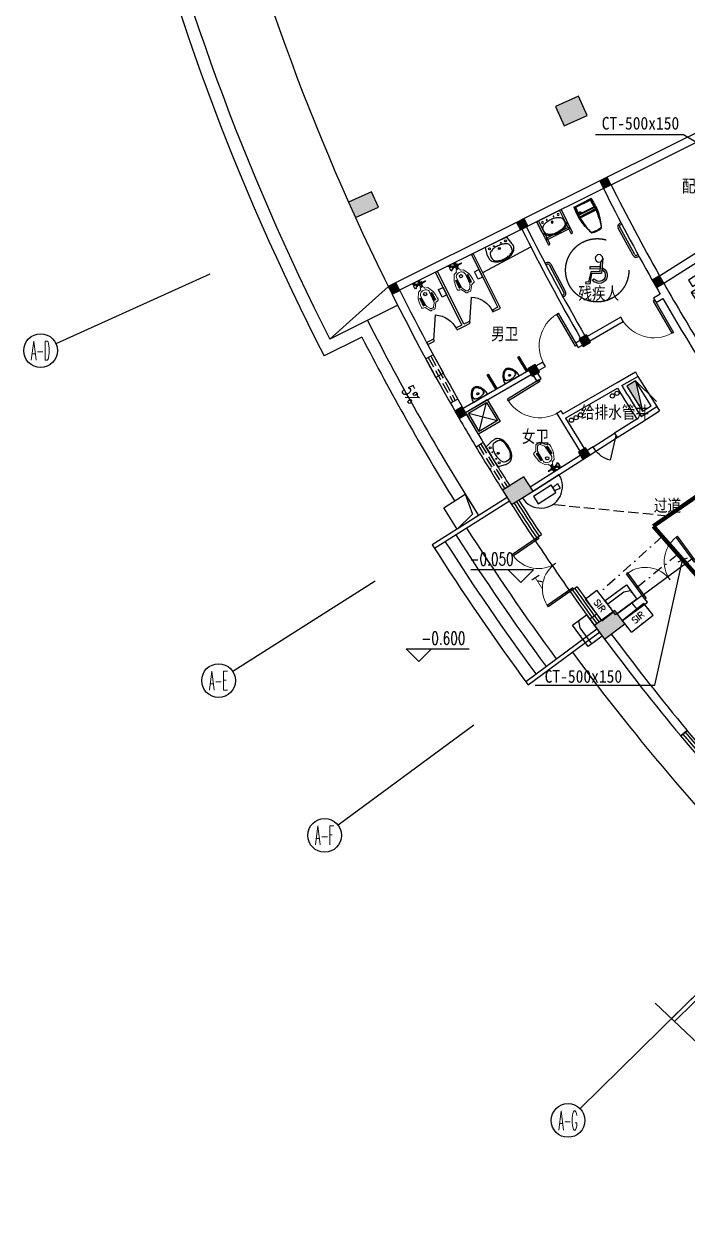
# Model space of a CAD drawing. Extents: x 13680 to 1640314, y -473492 to 65390.
# Drawn here: x 1198538 to 1214266, y -433714 to -405620 of the extents above; entities that cross this region are included whole.
import ezdxf
from ezdxf.enums import TextEntityAlignment as Align

# ---------------------------------------------------------------- set-up
doc = ezdxf.new("R2010")
doc.units = 0
doc.header["$LTSCALE"] = 1000
doc.header["$MEASUREMENT"] = 0
doc.linetypes.add('DASH', pattern=[0.35, 0.25, -0.1])
doc.linetypes.add('DASHDOT', pattern=[1, 0.5, -0.25, 0, -0.25])
for name, color, linetype in [('0-桥架', 120, 'Continuous'), ('0-电气文字', 6, 'Continuous'), ('AXIS', 1, 'Continuous'), ('AXIS_TEXT', 7, 'Continuous'), ('COLUMN', 255, 'Continuous'), ('DIM_ELEV', 3, 'Continuous'), ('EQUIP-通讯', 6, 'Continuous'), ('LVRTY', 153, 'Continuous'), ('PUB_HATCH', 8, 'Continuous'), ('PUB_TEXT', 7, 'Continuous'), ('S-提资20140812', 6, 'Continuous'), ('S-消防器材提资', 2, 'Continuous'), ('STAIR', 2, 'Continuous'), ('TEL_TEXT', 7, 'Continuous'), ('VPIPE-废水', 31, 'DASH'), ('VPIPE-污水', 2, 'DASH'), ('VPIPE-通气', 3, 'Continuous'), ('WALL', 255, 'Continuous'), ('WINDOW', 2, 'Continuous'), ('WIRE-照明', 120, 'Continuous'), ('卫生间洁具', 8, 'Continuous'), ('安保设备SA', 241, 'Continuous'), ('室外建筑', 8, 'Continuous')]:
    doc.layers.add(name, color=color, linetype=linetype)
doc.layers.add('74071 FF-SAN', color=4, linetype='Continuous', lineweight=20)
doc.styles.add('-宋体', font='', dxfattribs={"width": 1.3})
doc.styles.add('_HZTXT', font='txt.shx', dxfattribs={"width": 0.8, "bigfont": 'HZTXT.shx'})
doc.styles.add('_TCH_AXIS', font='COMPLEX', dxfattribs={"bigfont": 'GBCBIG'})
doc.styles.add('_TCH_DIM', font='SIMPLEX', dxfattribs={"bigfont": 'GBCBIG'})
doc.styles.add('_TEL_DIM', font='SIMPLEX', dxfattribs={"width": 0.8, "height": 3.5, "bigfont": 'HZTXT'})
doc.styles.add('宋体', font='', dxfattribs={"width": 0.8})
doc.styles.get('-宋体').set_extended_font_data('NSimSun')
doc.styles.get('宋体').set_extended_font_data('SimSun')
pattern_1 = [(45, (1243412.11, -628079.96), (-88.38838, 88.38838), [])]

# ---------------------------------------------------------------- blocks, each defined once
blk = doc.blocks.new('dgfsadf')
at = {"layer": 'STAIR'}
for p, q in [((792700, -191091), (795200, -193291)), ((792700, -193291), (795200, -191091))]:
    blk.add_line(p, q, dxfattribs=at)
for points in [[(792700, -191091), (795200, -191091), (795200, -193291), (792700, -193291)], [(792863, -193444), (794950, -193444), (794950, -193732), (792863, -193732)]]:
    blk.add_lwpolyline(points, close=True, dxfattribs=at)
blk = doc.blocks.new('grgrewg')
at = {"layer": 'LVRTY', "color": 4}
blk.add_lwpolyline([(129402, -1172047), (130002, -1172047), (130002, -1172647), (129402, -1172647)], close=True, dxfattribs=at)
at = {"layer": 'LVRTY', "color": 8}
blk.add_lwpolyline([(129452, -1172097), (129952, -1172097), (129952, -1172597), (129452, -1172597)], close=True, dxfattribs=at)
for points in [[(129452, -1172097), (129952, -1172597)], [(129452, -1172597), (129952, -1172097)]]:
    blk.add_lwpolyline(points, dxfattribs=at)
blk = doc.blocks.new('xfx-gz')
at = {"layer": 'S-消防器材提资'}
blk.add_hatch(color=8, dxfattribs=at).paths.add_polyline_path([(0, 240), (0, 0), (700, 0)])
at = {"layer": 'S-消防器材提资', "color": 8}
for p, q in [((678, 408), (0, 240)), ((0, 240), (700, 0))]:
    blk.add_line(p, q, dxfattribs=at)
blk.add_lwpolyline([(700, 0), (700, 240), (0, 240), (0, 0)], close=True, dxfattribs=at)
blk = doc.blocks.new('$DorLib2D$00000002')
for p, q in [((-0.5, 0), (-0.5, 0.4875)), ((-0.475, 0.4875), (-0.5, 0.4875)), ((-0.475, 0), (-0.475, 0.4875)), ((0.475, 0), (0.475, 0.4875)), ((0.475, 0.4875), (0.5, 0.4875)), ((0.5, 0), (0.5, 0.4875)), ((-0.5, 0), (-0.475, 0)), ((0.5, 0), (0.475, 0))]:
    blk.add_line(p, q)
at = {"lineweight": 13}
for centre, start, end in [((-0.4875, 0), 0, 88.53072), ((0.4875, 0), 91.46928, 180)]:
    blk.add_arc(centre, 0.4875, start, end, dxfattribs=at)
blk = doc.blocks.new('$TCHSYS$WIN2D')
for p, q in [((-0.5, 0.5), (0.5, 0.5)), ((-0.5, 0.5), (-0.5, -0.5)), ((0.5, 0.5), (0.5, -0.5)), ((0.5, 0.167), (-0.5, 0.167)), ((0.5, -0.167), (-0.5, -0.167)), ((-0.5, -0.5), (0.5, -0.5))]:
    blk.add_line(p, q)
blk = doc.blocks.new('$DorLib2D$00000228')
at = {"color": 0}
blk.add_line((0.5, 0), (0, 0.866), dxfattribs=at)
blk.add_arc((0.5, 0), 1, 120, 180, dxfattribs=at)
blk = doc.blocks.new('$plan$00000387')
at = {"color": 4}
for points in [[(-195, 0), (195, 0, -0.056281), (192, -62, -0.051243), (175, -126, -0.047086), (144, -190, -0.038643), (109, -237, -0.050944), (77, -268, -0.073316), (37, -291, -0.092337), (0, -298, -0.092337), (-37, -291, -0.073316), (-77, -268, -0.050944), (-109, -237, -0.038643), (-144, -190, -0.047086), (-175, -126, -0.051243), (-192, -62, -0.056281)], [(0, -146, 0.999985), (0, -98, 0.999985)]]:
    blk.add_lwpolyline(points, format="xyb", close=True, dxfattribs=at)
at = {"color": 8}
for points in [[(-169, -140, -0.078162), (-171, -115, -0.158684), (-159, -87, -0.087457), (-117, -54, -0.073385), (-70, -37, -0.051629), (0, -29), (0, -29, -0.051629), (70, -37, -0.073385), (117, -54, -0.087457), (159, -87, -0.158684), (171, -115, -0.078162), (169, -140)], [(117, -54, -0.099174), (139, -85, -0.110283), (145, -118, -0.092873), (136, -158, -0.05733), (119, -188, -0.037877), (85, -227, -0.072182), (35, -264, -0.124936), (0, -273), (0, -273, -0.124936), (-35, -264, -0.072182), (-85, -227, -0.037877), (-119, -188, -0.05733), (-136, -158, -0.092873), (-145, -118, -0.110283), (-139, -85, -0.099174), (-117, -54)]]:
    blk.add_lwpolyline(points, format="xyb", dxfattribs=at)
blk = doc.blocks.new('$DorLib2D$00000001')
for p, q in [((0.45, 0.975), (0.5, 0.975)), ((0.45, 0), (0.45, 0.975)), ((0.5, 0), (0.5, 0.975)), ((0.5, 0), (0.45, 0))]:
    blk.add_line(p, q)
at = {"lineweight": 13}
blk.add_arc((0.475, 0), 0.975, 91.4693, 180, dxfattribs=at)
blk = doc.blocks.new('$DorLib2D$00000114')
at = {"color": 0}
blk.add_line((0.5, 0), (-0.207, 0.707), dxfattribs=at)
blk.add_arc((0.5, 0), 1, 135, 180, dxfattribs=at)
blk = doc.blocks.new('$plan$00000344')
at = {"color": 4}
for p, q in [((-280, -5), (-280, 0)), ((280, 0), (280, -5))]:
    blk.add_line(p, q, dxfattribs=at)
for points in [[(-280, 0), (280, 0)], [(-326, -200), (-280, -5)], [(326, -204), (280, -5)]]:
    blk.add_lwpolyline(points, dxfattribs=at)
for points in [[(-326, -200, 0.008223), (-326, -204, 0.149285)], [(-326, -266, 0.149285), (-304, -337, 0.107079), (-231, -408, 0.075625), (-131, -450, 0.062436), (-1, -467, 0.062436), (130, -452, 0.075625), (230, -410, 0.107079), (304, -339, 0.149285), (326, -268, 0.005205), (326, -266, 0.086596)]]:
    blk.add_lwpolyline(points, format="xyb", dxfattribs=at)
at = {"color": 4, "flags": 128}
for points in [[(-326, -204), (-326, -268)], [(326, -204), (326, -268)]]:
    blk.add_lwpolyline(points, dxfattribs=at)
at = {"color": 8}
for points in [[(-251, -186, 0.182992), (-250, -358, 0.726395)], [(253, -188, 0.098208), (193, -141, 0.066287), (110, -111, 0.052428), (0, -100, 0.052428), (-110, -111, 0.066287), (-193, -141, 0.093876), (-251, -186, 0.171377)], [(-250, -358, 0.091341), (-193, -401, 0.066287), (-110, -431, 0.052428), (0, -442, 0.052428), (110, -431, 0.066287), (193, -401, 0.091756), (250, -358, 0.171377)]]:
    blk.add_lwpolyline(points, format="xyb", dxfattribs=at)
at = {"color": 8, "flags": 128}
blk.add_lwpolyline([(253, -188, -0.172546), (250, -358, -0.726395)], format="xyb", dxfattribs=at)
at = {"color": 4}
for centre, radius in [((-210, -75), 24), ((-210, -75), 24), ((-210, -75), 24), ((-90, -65), 10), ((0, -170), 25), ((90, -65), 10), ((210, -75), 24)]:
    blk.add_circle(centre, radius, dxfattribs=at)
at = {"color": 8}
blk.add_circle((0, -170), 15, dxfattribs=at)
blk = doc.blocks.new('t436543545')
at = {"layer": '卫生间洁具', "color": 8}
for p, q in [((-164, 223), (-166, 229)), ((-166, 229), (166, 229)), ((-164, 223), (-164, 173)), ((-164, 223), (164, 223)), ((164, 223), (166, 229)), ((164, 223), (164, 173)), ((-174, 211), (174, 211)), ((-174, 207), (174, 207)), ((-173, 0), (173, 0)), ((-158, 159), (-164, 173)), ((-164, 173), (164, 173)), ((-161, 6), (161, 6)), ((-154, 26), (-160, 153)), ((-153, 161), (153, 161)), ((-146, 19), (146, 19)), ((-136, 144), (-136, 127)), ((-132, 140), (-136, 144)), ((-107, 144), (-136, 144)), ((-136, 127), (-132, 131)), ((-136, 127), (-107, 127)), ((-132, 140), (-132, 131)), ((-111, 140), (-132, 140)), ((-132, 131), (-111, 131)), ((-111, 140), (-107, 144)), ((-111, 131), (-111, 140)), ((-107, 127), (-111, 131)), ((-107, 127), (-107, 144)), ((154, 26), (160, 153)), ((158, 159), (164, 173))]:
    blk.add_line(p, q, dxfattribs=at)
at = {"layer": '卫生间洁具', "color": 8, "extrusion": (0, 0, -1)}
for centre, major_axis, start_param, end_param in [((3, 160), (-289, 289), 0.530194, 1.041746), ((3, 162), (10, 422), -0.257144, 0.211424), ((-173, 8), (5.43, 5.43), 2.356194, 3.926991), ((-161, 14), (5.43, 5.43), 2.356194, 3.926991), ((-153, 154), (5.43, 5.43), 3.875681, 5.497787), ((-146, 27), (5.43, 5.43), 2.356194, 3.865351), ((146, 27), (-5.43, 5.43), 2.407504, 3.926991), ((153, 154), (-5.43, 5.43), 0.785398, 2.407504), ((161, 14), (-5.43, 5.43), 2.356194, 3.926991), ((173, 8), (-5.43, 5.43), 2.356194, 3.926991)]:
    blk.add_ellipse(centre, major_axis=major_axis, ratio=1, start_param=start_param, end_param=end_param, dxfattribs=at)
at = {"layer": '卫生间洁具', "color": 8}
for points, knots in [([(-180, 15), (-186, 103), (-198, 294), (-132, 474), (-95, 572)], [0, 0, 0, 0, 338.804999, 740.75677, 740.75677, 740.75677, 740.75677]), ([(-166, 229), (-159, 291), (-150, 371), (-124, 485), (-106, 537), (-95, 572)], [0, 0, 0, 0, 243.986476, 311.812746, 457.847378, 457.847378, 457.847378, 457.847378]), ([(-165, 300), (-158, 345), (-149, 410), (-122, 490), (-109, 537), (-99, 563), (-95, 572)], [0, 0, 0, 0, 177.63578, 256.874701, 329.28458, 366.908342, 366.908342, 366.908342, 366.908342]), ([(180, 15), (186, 103), (198, 294), (138, 474), (101, 572)], [0, 0, 0, 0, 338.804999, 740.75677, 740.75677, 740.75677, 740.75677]), ([(165, 300), (158, 345), (147, 410), (128, 490), (115, 537), (105, 563), (101, 572)], [0, 0, 0, 0, 177.63578, 256.874701, 329.28458, 366.908342, 366.908342, 366.908342, 366.908342]), ([(166, 229), (159, 291), (149, 371), (129, 485), (112, 537), (101, 572)], [0, 0, 0, 0, 243.986476, 311.812746, 457.701069, 457.701069, 457.701069, 457.701069]), ([(-169, 22), (-170, 35), (-171, 49), (-173, 93), (-175, 123), (-175, 184), (-175, 214), (-171, 253), (-170, 263), (-168, 282), (-167, 291), (-165, 300)], [7.770106, 7.770106, 7.770106, 7.770106, 59.582039, 59.582039, 178.746117, 178.746117, 297.910195, 297.910195, 337.263709, 337.263709, 373.444525, 373.444525, 373.444525, 373.444525]), ([(169, 22), (170, 35), (171, 49), (173, 93), (175, 123), (175, 184), (175, 214), (171, 253), (170, 263), (168, 279), (167, 286), (166, 292)], [7.770106, 7.770106, 7.770106, 7.770106, 59.582039, 59.582039, 178.746117, 178.746117, 297.910195, 297.910195, 337.263709, 337.263709, 362.752763, 362.752763, 362.752763, 362.752763])]:
    blk.add_open_spline(points, degree=3, knots=knots, dxfattribs=at)
for points in [[(166, 292), (166, 294), (166, 297), (165, 300)], [(-180, 8), (-180, 10), (-180, 13), (-180, 15)], [(-169, 14), (-169, 17), (-169, 19), (-169, 22)], [(169, 14), (169, 17), (169, 19), (169, 22)], [(180, 8), (180, 10), (180, 13), (180, 15)]]:
    blk.add_open_spline(points, degree=3, dxfattribs=at)
blk = doc.blocks.new('无障碍卫生间栏杆')
at = {"layer": '卫生间洁具', "color": 8}
for p, q in [((1655980, 241696), (1656580, 241696)), ((1655980, 241656), (1656580, 241656)), ((1656430, 241096), (1656430, 241656)), ((1656470, 241096), (1656470, 241656)), ((1655980, 241096), (1656580, 241096)), ((1655980, 241056), (1656580, 241056))]:
    blk.add_line(p, q, dxfattribs=at)
for centre, start, end in [((1656450, 241656), 0, 180), ((1656580, 241676), 270, 90), ((1656450, 241096), 180, 0), ((1656580, 241076), 270, 90)]:
    blk.add_arc(centre, 20, start, end, dxfattribs=at)
blk = doc.blocks.new('454y4')
at = {"layer": '卫生间洁具', "color": 8}
for p, q in [((326, 0), (-326, 0)), ((326, 0), (326, -268)), ((-326, 0), (-326, -268)), ((248, -183), (250, -185)), ((251, -189), (251, -186))]:
    blk.add_line(p, q, dxfattribs=at)
for centre, radius in [((-210, -75), 24), ((-90, -65), 10), ((0, -170), 25), ((90, -65), 10), ((210, -75), 24), ((210, -75), 24), ((210, -75), 24)]:
    blk.add_circle(centre, radius, dxfattribs=at)
at = {"layer": '卫生间洁具', "color": 8, "lineweight": 13}
blk.add_circle((0, -170), 15, dxfattribs=at)
at = {"layer": '卫生间洁具', "color": 8}
for centre, radius, start, end in [((-199, -268), 127, 179.0394, 180.2324), ((-199, -268), 127, 180.2324, 214.1952), ((-14, -268), 253, 161.5387, 200.6978), ((-103, -316), 196, 117.1742, 139.6099), ((-41, -437), 333, 102.0046, 117.1742), ((0, -630), 531, 90, 102.0046), ((0, -630), 531, 77.9954, 90), ((41, -437), 333, 62.8258, 77.9954), ((103, -316), 196, 41.3739, 62.8258), ((250, -186), 1, 0, 48.6776), ((14, -268), 253, 339.3022, 18.4613), ((199, -266), 127, 326.2695, 0.2324), ((199, -204), 127, 0.2324, 2.117), ((-104, -203), 241, 214.1952, 238.6427), ((-103, -226), 196, 221.8556, 242.8258), ((-42, -101), 361, 238.6427, 255.9417), ((-41, -105), 333, 242.8258, 257.9954), ((-1, 61), 528, 255.9417, 270.2324), ((0, 88), 531, 257.9954, 270), ((0, 88), 531, 270, 282.0046), ((-1, 61), 528, 270.2324, 284.523), ((41, -105), 333, 282.0046, 297.1742), ((40, -101), 361, 284.523, 301.8221), ((103, -226), 196, 297.1742, 318.0501), ((104, -203), 241, 301.8221, 326.2695)]:
    blk.add_arc(centre, radius, start, end, dxfattribs=at)
blk = doc.blocks.new('A$C5B707979')
at = {"layer": '卫生间洁具', "color": 8}
for p, q in [((58, 874), (798, 881)), ((-21, 762), (-21, 793)), ((19, 763), (19, 794)), ((58, 834), (798, 841)), ((839, 763), (839, 801)), ((879, 763), (879, 802))]:
    blk.add_line(p, q, dxfattribs=at)
for centre, radius, start, end in [((59, 794), 80, 90.4889, 181.1203), ((799, 801), 80, 1.1203, 90.4889), ((59, 794), 40, 90.4889, 181.1203), ((799, 801), 40, 1.1203, 90.4889)]:
    blk.add_arc(centre, radius, start, end, dxfattribs=at)
blk = doc.blocks.new('A$C5E30574B')
at = {"layer": '卫生间洁具', "color": 8}
for p, q in [((103, 597), (137, 248)), ((103, 597), (103, 597)), ((93, 360), (116, 322)), ((170, 284), (147, 520)), ((159, 396), (414, 396)), ((414, 356), (163, 356)), ((170, 284), (390, 284)), ((390, 284), (446, 36)), ((414, 396), (414, 356)), ((362, 248), (137, 248)), ((350, 88), (312, 113)), ((410, 0), (362, 248)), ((518, 8), (410, 0)), ((446, 36), (514, 44)), ((514, 44), (518, 8))]:
    blk.add_line(p, q, dxfattribs=at)
blk.add_circle((191, 597), 88.4, dxfattribs=at)
for radius in [191, 146]:
    blk.add_arc((191, 196), radius, 120.8699, 325.7103, dxfattribs=at)
blk = doc.blocks.new('A$C6CAE1B6A')
at = {"color": 8}
for p, q in [((186, 387), (186, 325)), ((209, 387), (209, 326)), ((233, 387), (233, 327)), ((257, 387), (257, 328)), ((281, 387), (281, 329)), ((305, 387), (305, 330)), ((329, 387), (329, 331)), ((353, 387), (353, 332)), ((376, 387), (376, 333)), ((732, 361), (716, 361)), ((732, 338), (716, 338)), ((755, 366), (732, 366)), ((755, 331), (732, 331)), ((770, 391), (770, 311)), ((186, 53), (186, 115)), ((209, 53), (209, 114)), ((233, 53), (233, 113)), ((257, 53), (257, 112)), ((281, 53), (281, 111)), ((305, 53), (305, 110)), ((329, 53), (329, 109)), ((353, 53), (353, 108)), ((376, 53), (376, 107)), ((664, 240), (622, 240)), ((663, 201), (622, 201)), ((753, 240), (714, 240)), ((753, 201), (715, 201)), ((770, 268), (770, 172))]:
    blk.add_line(p, q, dxfattribs=at)
for points in [[(716, 374), (712, 374), (712, 378), (706, 378), (706, 382), (671, 382), (671, 376), (646, 376), (646, 363), (631, 363), (631, 344), (646, 344), (646, 329), (661, 329), (661, 324), (667, 324), (667, 313), (707, 313), (719, 321)], [(605, 247), (605, 193)], [(622, 193), (622, 247)], [(669, 245), (669, 263), (712, 263), (712, 243)], [(712, 197), (712, 178), (669, 178), (669, 195)], [(683, 167), (683, 83), (686, 80), (686, 76), (690, 76)], [(697, 167), (697, 83), (694, 80), (694, 76), (690, 76)]]:
    blk.add_lwpolyline(points, dxfattribs=at)
for points in [[(719, 313), (660, 313), (660, 293), (719, 293)], [(671, 293), (709, 293), (709, 263), (671, 263)], [(732, 379), (716, 379), (716, 321), (732, 321)], [(718, 178), (662, 178), (662, 167), (718, 167)]]:
    blk.add_lwpolyline(points, close=True, dxfattribs=at)
for centre, radius in [((416, 220), 37.7), ((689, 220), 32.4), ((689, 220), 12)]:
    blk.add_circle(centre, radius, dxfattribs=at)
for centre, radius, start, end in [((808, 351), 55, 133.5861, 226.4139), ((614, 239), 12, 43.7102, 136.2898), ((614, 201), 12, 223.7102, 316.2898), ((817, 220), 67.5, 135.0245, 224.9756)]:
    blk.add_arc(centre, radius, start, end, dxfattribs=at)
at = {"layer": '74071 FF-SAN', "color": 8}
for points in [[(605, 220), (605, 244), (578, 269), (551, 269), (526, 343), (387, 417, 0.052543), (173, 440, 0.132929), (154, 435, 0.161391), (145, 425, 0.043176), (139, 407, 0.005173), (135, 387), (130, 361), (5, 279, 0.19508), (0, 262), (0, 220)], [(41, 220), (41, 242, -0.210701), (52, 261), (136, 319, -0.078002), (159, 324), (413, 335, -0.245665), (487, 300, -0.196051), (513, 220, -0.196051)], [(605, 220), (605, 196), (578, 171), (551, 171), (526, 97), (387, 23, -0.052543), (173, 0, -0.132929), (154, 5, -0.161391), (145, 15, -0.043176), (139, 33, -0.005173), (135, 53), (130, 79), (5, 161, -0.19508), (0, 178), (0, 220)], [(41, 220), (41, 198, 0.210701), (52, 179), (136, 121, 0.078002), (159, 116), (413, 105, 0.245665), (487, 140, 0.196051), (513, 220, 0.196051)]]:
    blk.add_lwpolyline(points, format="xyb", dxfattribs=at)
blk = doc.blocks.new('1FX')
at = {"layer": 'PUB_HATCH'}
for points in [[(1207095.1, -423746.3), (1207300.8, -424202), (1207847.7, -423955.1), (1207641.9, -423499.4)], [(1202194.1, -426014), (1202358.7, -426378.6), (1202905.5, -426131.7), (1202740.9, -425767.1)], [(1205844.9, -432839.8), (1206059.3, -433177.5), (1206565.9, -432856), (1206351.5, -432518.3)], [(1208022.7, -436042.3), (1208260.3, -436364), (1208742.9, -436007.5), (1208505.3, -435685.8)]]:
    blk.add_hatch(color=256, dxfattribs=at).paths.add_polyline_path(points)
at = {"layer": 'PUB_HATCH', "linetype": 'ByBlock'}
for points in [[(1208145.9, -425508.8), (1208235.1, -425687.7), (1208414.1, -425598.5), (1208324.9, -425419.5)], [(1206177, -426490.4), (1206266.3, -426669.4), (1206445.3, -426580.1), (1206356, -426401.2)], [(1209389.8, -427857.8), (1209489.8, -428031), (1209663, -427931), (1209563, -427757.8)], [(1203137.3, -428013.3), (1203226.5, -428192.3), (1203405.5, -428103.1), (1203316.3, -427924.1)], [(1207657.6, -429258.7), (1207757.6, -429431.9), (1207930.8, -429331.9), (1207830.8, -429158.7)], [(1206445, -429958.8), (1206545, -430132), (1206718.2, -430032), (1206618.2, -429858.8)], [(1204715.1, -430961.9), (1204815.1, -431135.2), (1204988.3, -431035.2), (1204888.3, -430861.9)], [(1207640.6, -431937.1), (1207747.8, -432105.9), (1207916.6, -431998.8), (1207809.5, -431829.9)]]:
    blk.add_hatch(color=256, dxfattribs=at).paths.add_polyline_path(points)
at = {"layer": 'PUB_HATCH'}
h = blk.add_hatch(dxfattribs=at)
h.set_pattern_fill('普通砖', color=256, scale=50, style=0)
h.set_pattern_definition(pattern_1)
h.paths.add_polyline_path([(1205578, -432411.1), (1205578.2, -432411), (1205603.5, -432324.9), (1205515.3, -432308.8), (1205515.1, -432308.9)])
at = {"layer": '卫生间洁具'}
h = blk.add_hatch(dxfattribs=at)
h.set_pattern_fill('普通砖', color=4, scale=50, style=0)
h.set_pattern_definition(pattern_1)
h.paths.add_polyline_path([(1205728.7, -428501.7), (1205594.5, -428568.7), (1205616.8, -428613.4), (1205795.8, -428524.2)])
at = {"layer": 'AXIS'}
for p, q in [((1198904.2, -427718.9), (1195258.6, -429365)), ((1202828.1, -434991.2), (1199450.8, -437134.5)), ((1205165.4, -438401.6), (1201947.9, -440778.1)), ((1210531.9, -444684.9), (1207681.4, -447491))]:
    blk.add_line(p, q, dxfattribs=at)
for centre in [(1194894, -429529.6), (1199113, -437348.8), (1201626.2, -441015.7), (1207396.3, -447771.6)]:
    blk.add_circle(centre, 400, dxfattribs=at)
at = {"layer": 'COLUMN'}
for p, q in [((1207641.9, -423499.4), (1207095.1, -423746.3)), ((1207847.7, -423955.1), (1207641.9, -423499.4)), ((1207095.1, -423746.3), (1207300.8, -424202)), ((1207300.8, -424202), (1207847.7, -423955.1)), ((1202740.9, -425767.1), (1202194.1, -426014)), ((1202905.5, -426131.7), (1202740.9, -425767.1)), ((1202194.1, -426014), (1202358.7, -426378.6)), ((1202358.7, -426378.6), (1202905.5, -426131.7)), ((1206351.5, -432518.3), (1205844.9, -432839.8)), ((1206565.9, -432856), (1206351.5, -432518.3)), ((1205844.9, -432839.8), (1206059.3, -433177.5)), ((1206059.3, -433177.5), (1206565.9, -432856)), ((1208505.3, -435685.8), (1208022.7, -436042.3)), ((1208742.9, -436007.5), (1208505.3, -435685.8)), ((1208260.3, -436364), (1208742.9, -436007.5)), ((1208022.7, -436042.3), (1208260.3, -436364))]:
    blk.add_line(p, q, dxfattribs=at)
at = {"layer": 'COLUMN', "linetype": 'ByBlock'}
for p, q in [((1208324.9, -425419.5), (1208145.9, -425508.8)), ((1208145.9, -425508.8), (1208235.1, -425687.7)), ((1208235.1, -425687.7), (1208414.1, -425598.5)), ((1208414.1, -425598.5), (1208324.9, -425419.5)), ((1206356, -426401.2), (1206177, -426490.4)), ((1206445.3, -426580.1), (1206356, -426401.2)), ((1206177, -426490.4), (1206266.3, -426669.4)), ((1206266.3, -426669.4), (1206445.3, -426580.1)), ((1209563, -427757.8), (1209389.8, -427857.8)), ((1209389.8, -427857.8), (1209489.8, -428031)), ((1209663, -427931), (1209563, -427757.8)), ((1203316.3, -427924.1), (1203137.3, -428013.3)), ((1203137.3, -428013.3), (1203226.5, -428192.3)), ((1203226.5, -428192.3), (1203405.5, -428103.1)), ((1203405.5, -428103.1), (1203316.3, -427924.1)), ((1209489.8, -428031), (1209663, -427931)), ((1207830.8, -429158.7), (1207657.6, -429258.7)), ((1207657.6, -429258.7), (1207757.6, -429431.9)), ((1207930.8, -429331.9), (1207830.8, -429158.7)), ((1207757.6, -429431.9), (1207930.8, -429331.9)), ((1206618.2, -429858.8), (1206445, -429958.8)), ((1206445, -429958.8), (1206545, -430132)), ((1206545, -430132), (1206718.2, -430032)), ((1206718.2, -430032), (1206618.2, -429858.8)), ((1204888.3, -430861.9), (1204715.1, -430961.9)), ((1204988.3, -431035.2), (1204888.3, -430861.9)), ((1204715.1, -430961.9), (1204815.1, -431135.2)), ((1204815.1, -431135.2), (1204988.3, -431035.2)), ((1207809.5, -431829.9), (1207640.6, -431937.1)), ((1207640.6, -431937.1), (1207747.8, -432105.9)), ((1207747.8, -432105.9), (1207916.6, -431998.8)), ((1207916.6, -431998.8), (1207809.5, -431829.9))]:
    blk.add_line(p, q, dxfattribs=at)
at = {"layer": 'DIM_ELEV'}
for p, q in [((1206280.3, -435022.7), (1205980.3, -434722.7)), ((1206280.3, -435022.7), (1206580.3, -434722.7)), ((1203862.5, -436899.3), (1203562.5, -436599.3)), ((1203562.5, -436599.3), (1205049.5, -436599.3)), ((1203862.5, -436899.3), (1204162.5, -436599.3))]:
    blk.add_line(p, q, dxfattribs=at)
at = {"layer": 'LVRTY'}
for p, q in [((1205104.1, -427248.8), (1205148.8, -427226.5)), ((1204253.9, -427672.7), (1204298.6, -427650.4)), ((1204050.7, -429338.4), (1204073.1, -429383.1))]:
    blk.add_line(p, q, dxfattribs=at)
at = {"layer": 'STAIR'}
blk.add_arc((1252221.3, -403645.3), 54800, 179.79756, 206.61147, dxfattribs=at)
at = {"layer": 'VPIPE-废水', "linetype": 'Continuous'}
blk.add_circle((1207691.8, -431053.2), 50, dxfattribs=at)
at = {"layer": 'VPIPE-污水', "linetype": 'Continuous'}
for centre in [(1208446.9, -430602.7), (1207477.4, -431177.8)]:
    blk.add_circle(centre, 50, dxfattribs=at)
at = {"layer": 'VPIPE-通气', "linetype": 'Continuous'}
for centre in [(1208557.6, -430542.3), (1207588.1, -431117.4)]:
    blk.add_circle(centre, 50, dxfattribs=at)
at = {"layer": 'WALL'}
for p, q in [((1211274.8, -423948.7), (1208324.9, -425419.5)), ((1208414.2, -425598.4), (1211364, -424127.7)), ((1208145.9, -425508.8), (1206356, -426401.2)), ((1208235.1, -425687.7), (1206445.3, -426580.1)), ((1206177, -426490.4), (1203134.3, -428007.4)), ((1206266.3, -426669.4), (1203402.6, -428097.2)), ((1209564.9, -427758.2), (1211592.6, -426468.5)), ((1209663.8, -427932.3), (1211687.5, -426645.2)), ((1209582.9, -428193.3), (1209423.8, -428285.2)), ((1209423.8, -428285.2), (1209483.8, -428389.1)), ((1209483.8, -428389.1), (1209642.9, -428297.2)), ((1208644.4, -428735.2), (1207850.8, -429193.4)), ((1207910.8, -429297.3), (1208704.4, -428839.1)), ((1208704.4, -428839.1), (1208644.4, -428735.2)), ((1207677.6, -429293.4), (1207579.6, -429349.9)), ((1207579.6, -429349.9), (1207639.6, -429453.8)), ((1207639.6, -429453.8), (1207737.6, -429397.3)), ((1206800.2, -429799.9), (1206638.2, -429893.4)), ((1206860.2, -429903.8), (1206800.2, -429799.9)), ((1204906.4, -430893.3), (1206465, -429993.4)), ((1204966.4, -430997.2), (1206525, -430097.4)), ((1206758.7, -430192), (1206675.5, -430056.7)), ((1206698.2, -429997.4), (1206860.2, -429903.8)), ((1208558.2, -430286), (1208991.4, -430035.9)), ((1208991.4, -430035.9), (1209051.4, -430139.9)), ((1206571.5, -430116.7), (1206656.5, -430254.8)), ((1206656.5, -430254.8), (1206758.7, -430192)), ((1207273.1, -431028), (1208558.2, -430286)), ((1208671.6, -430359.1), (1209051.4, -430139.9)), ((1207336, -431130.2), (1208567.6, -430419.2)), ((1209127.3, -431088.3), (1209498.9, -430852.5)), ((1209141.1, -431221.7), (1209563.2, -430953.8)), ((1209498.9, -430852.5), (1209563.2, -430953.8)), ((1207230.3, -430958.5), (1207128.1, -431021.4)), ((1207128.1, -431021.4), (1207201.4, -431140.6)), ((1207201.4, -431140.6), (1207676.8, -431913.2)), ((1207273.1, -431028), (1207230.3, -430958.5)), ((1207336, -431130.2), (1207778.5, -431849.6)), ((1209026, -431152.6), (1208496.9, -431488.4)), ((1208561.2, -431589.7), (1209141.1, -431221.7)), ((1208496.9, -431488.4), (1208561.2, -431589.7)), ((1206501.6, -432754.7), (1207683.5, -432004.6)), ((1207990.3, -431809.9), (1207852.3, -431897.4)), ((1207916.6, -431998.8), (1208054.6, -431911.2)), ((1208054.6, -431911.2), (1207990.3, -431809.9)), ((1205515.1, -432308.9), (1205515.3, -432308.8)), ((1205515.1, -432308.9), (1205578, -432411.1)), ((1206565.9, -432856), (1207747.8, -432105.9)), ((1205578, -432411.1), (1205578.2, -432411)), ((1209156.5, -435329.1), (1208564.7, -435766.2)), ((1209275.4, -435490), (1209156.5, -435329.1)), ((1208683.5, -435927.1), (1209275.4, -435490)), ((1210067.5, -438661), (1210219.6, -438531.1))]:
    blk.add_line(p, q, dxfattribs=at)
at = {"layer": 'WALL', "color": 8, "linetype": 'ByBlock'}
blk.add_line((1209051.4, -430139.9), (1209498.9, -430852.5), dxfattribs=at)
at = {"layer": 'WALL'}
for centre, radius, start, end in [((1252221.3, -403645.3), 49000, 206.61694, 209.47871), ((1252221.3, -403645.3), 49200, 206.61647, 209.47933), ((1252221.3, -403645.3), 51360, 206.61156, 209.88845), ((1252221.3, -403645.3), 51240, 206.61182, 209.88818), ((1252221.3, -403645.3), 54800, 206.39545, 206.61147), ((1252221.3, -403645.3), 54600, 206.61188, 209.89904), ((1252221.3, -403645.3), 49200, 209.71225, 209.93014), ((1252221.3, -403645.3), 49000, 209.71286, 210.00001), ((1252221.3, -403645.3), 49000, 210.00001, 212.10768), ((1252221.3, -403645.3), 54800, 206.61147, 210), ((1252221.3, -403645.3), 49200, 210.06988, 212.10828), ((1252221.2, -403645.6), 51090, 211.52518, 212.48953), ((1252221.2, -403645.6), 51210, 211.52161, 212.48932), ((1252221.3, -403645.3), 54800, 210, 210.10852), ((1252221.3, -403645.3), 54800, 210.10852, 211.53745), ((1252221.3, -403645.3), 54600, 210.10892, 211.60018), ((1252221.3, -403645.3), 54600, 211.60018, 212.19012), ((1252221.3, -403645.3), 54800, 211.66292, 212.19051), ((1252221.3, -403645.3), 54600, 216.65985, 219.71232), ((1252221.3, -403645.3), 54800, 216.65909, 219.71519)]:
    blk.add_arc(centre, radius, start, end, dxfattribs=at)
at = {"layer": 'WINDOW', "linetype": 'DASH'}
for p, q in [((1204199.6, -429627.6), (1204024.7, -429724.7)), ((1204083, -429692.3), (1204665.6, -430741.4)), ((1204141.3, -429659.9), (1204723.9, -430709)), ((1204782.2, -430676.7), (1204607.3, -430773.8)), ((1205386, -431709.9), (1205215.6, -431814.6)), ((1205272.4, -431779.7), (1205900.5, -432802.2)), ((1205329.2, -431744.8), (1205957.3, -432767.3)), ((1206014.1, -432732.4), (1205843.7, -432837.1))]:
    blk.add_line(p, q, dxfattribs=at)
at = {"layer": 'WINDOW'}
for p, q in [((1204264.5, -430163), (1204024.7, -429724.7)), ((1204199.6, -429627.6), (1204442.3, -430064.7)), ((1204442.3, -430064.7), (1204264.5, -430163)), ((1207990.3, -431809.9), (1208496.9, -431488.4)), ((1208054.6, -431911.2), (1208561.2, -431589.7)), ((1206598.8, -434003.7), (1206763.8, -433890.6)), ((1209156.5, -435329.1), (1210363.1, -434437.9)), ((1207611.8, -435127.9), (1207446.8, -435241))]:
    blk.add_line(p, q, dxfattribs=at)
for radius, start, end in [(54800, 212.60911, 213.64081), (54733.3, 212.60936, 213.63985), (54666.7, 212.60962, 213.63889), (54600, 212.60988, 213.63793), (54800, 213.64081, 215.20917), (54666.7, 215.21108, 216.24036), (54600, 215.21204, 216.2401), (54800, 215.20917, 216.24087), (54733.3, 215.21013, 216.24061)]:
    blk.add_arc((1252221.3, -403645.3), radius, start, end, dxfattribs=at)
at = {"layer": '卫生间洁具', "color": 4}
for p, q in [((1205104.1, -427248.8), (1205661.8, -428367.5)), ((1205728.7, -428501.7), (1205104.1, -427248.8)), ((1205795.8, -428524.2), (1205148.8, -427226.5)), ((1205375.6, -427681.3), (1206516.7, -427072.1)), ((1204878.6, -428925.6), (1204253.9, -427672.7)), ((1204923.3, -428903.3), (1204298.6, -427650.4)), ((1205728.7, -428501.7), (1205594.5, -428568.7)), ((1205594.5, -428568.7), (1205616.8, -428613.4)), ((1205616.8, -428613.4), (1205795.8, -428524.2)), ((1204878.6, -428925.6), (1204744.3, -428992.6)), ((1204766.6, -429037.3), (1204923.2, -428959.2)), ((1204923.2, -428959.2), (1205079.9, -428881.1)), ((1205057.5, -428836.4), (1204923.3, -428903.3)), ((1205079.9, -428881.1), (1205057.5, -428836.4)), ((1204207.4, -429260.3), (1204050.7, -429338.4)), ((1204229.7, -429305), (1204207.4, -429260.3)), ((1204744.3, -428992.6), (1204766.6, -429037.3)), ((1204073.1, -429383.1), (1204229.7, -429305))]:
    blk.add_line(p, q, dxfattribs=at)
for points in [[(1205175.2, -427660.3), (1205282.6, -427606.8), (1205371.8, -427785.8), (1205264.4, -427839.3)], [(1204325, -428084.2), (1204432.4, -428030.7), (1204521.6, -428209.7), (1204414.2, -428263.2)]]:
    blk.add_lwpolyline(points, close=True, dxfattribs=at)
for points in [[(1206410.2, -430025.6), (1206205.2, -429681.9), (1206230.7, -429666.7), (1206435.7, -430010.3)], [(1205681.7, -430445.7), (1205476.7, -430102), (1205502.2, -430086.8), (1205707.2, -430430.5)]]:
    blk.add_lwpolyline(points, dxfattribs=at)
at = {"layer": '卫生间洁具', "color": 8, "linetype": 'DASH', "ltscale": 15}
blk.add_circle((1208088.1, -427625.9, 3516.3), 750, dxfattribs=at)
at = {"layer": '室外建筑'}
for p, q in [((1201746.3, -429254.5), (1203137.3, -428013.3)), ((1203358.7, -428454.3), (1201746.3, -429254.5)), ((1202509.8, -429210.5), (1201614, -429655.1)), ((1205952.5, -433008.4), (1204179, -434133.9)), ((1206005.7, -433093.1), (1204232.7, -434218.2)), ((1206580.3, -434722.7), (1205093.3, -434722.7)), ((1213168.7, -442089.2), (1209848.1, -445358.1)), ((1213238.8, -442160.5), (1209920.7, -445426.9))]:
    blk.add_line(p, q, dxfattribs=at)
for points in [[(1203216.8, -430269.9, 0, 0, 0), (1203517.1, -430824.3, 80, 0, 0), (1203660, -431088.1, 0, 0, 0)], [(1206516, -435160.6, 0, 0, 0), (1205630.2, -435752, 80, 0, 0), (1205380.7, -435918.6, 0, 0, 0)]]:
    blk.add_lwpolyline(points, format="xyseb", dxfattribs=at)
blk.add_lwpolyline([(1205276.7, -433437.3), (1204770.1, -433758.8), (1204448.6, -433252.2), (1204955.2, -432930.7)], close=True, dxfattribs=at)
for points in [[(1204954.8, -432930.1), (1205132, -433408.1), (1204769.7, -433758.2)], [(1206392.9, -437370.3), (1208082.1, -436122.7)], [(1206452.3, -437450.8), (1208141.5, -436203.1)], [(1209457.8, -444988.9), (1211352.3, -446781.2), (1211552.2, -446681.2), (1211317.3, -447037.2), (1211515.8, -446935.8), (1213410.3, -448728.1)]]:
    blk.add_lwpolyline(points, dxfattribs=at)
for radius, start, end in [(56900, 179.49654, 207.20104), (56600, 179.79756, 206.9016), (55600, 206.91071, 212.4), (55900, 207.21545, 211.78502), (56000, 212.50231, 216.34767), (56300, 212.50177, 216.34821), (56900, 212.4, 216.44998), (56600, 212.50123, 216.34875), (55600, 216.44998, 224.55)]:
    blk.add_arc((1252221.3, -403645.3), radius, start, end, dxfattribs=at)
for p, rotation in [((1209738, -426912.2), 118.2043796525406), ((1206184.8, -427830.4), 297.3976028805198)]:
    blk.add_blockref('A$C5B707979', p, dxfattribs=dict(rotation=rotation))
at = {"extrusion": (0, 0, -1), "xscale": 0.6399999999490995, "yscale": 0.6399999999490995, "zscale": -0.6400000000000005, "rotation": 147.5429523574442}
blk.add_blockref('dgfsadf', (-848620.9, -804801.1), dxfattribs=at)
at = {"layer": 'S-提资20140812', "rotation": 301.8688703117182}
blk.add_blockref('xfx-gz', (1208790.1, -430372.4), dxfattribs=at)
at = {"layer": 'WINDOW'}
for name, p, xscale, yscale, zscale, rotation in [('$DorLib2D$00000001', (1209064.1, -428562.1), 900.0000000000044, -900, 900.0000000000044, 30.00001059464562), ('$DorLib2D$00000001', (1207219.9, -429626.9), 899.9999999999977, 899.9999999999977, 899.9999999999977, 30.00001059465229), ('$DorLib2D$00000001', (1206943.4, -430606.7), -899.9999999999965, -899.9999999999965, -899.9999999999965, 301.5999999662185), ('$DorLib2D$00000114', (1208275.8, -431699.8), 600.0000000000043, -600, 600.0000000000043, 32.39999994227326), ('$DorLib2D$00000002', (1207105.3, -434565.8), 1499.999999999999, -1500, 1499.999999999999, 304.4249892679504), ('$DorLib2D$00000002', (1209819.2, -434963.9), -1499.999999999996, 1500, -1499.999999999996, 36.44997859402951), ('$TCHSYS$WIN2D', (1210630.6, -439166.3), -1499.999999999988, 200, -1499.999999999988, 310.4993769500793)]:
    blk.add_blockref(name, p, dxfattribs=dict(at, xscale=xscale, yscale=yscale, zscale=zscale, rotation=rotation))
at = {"layer": '卫生间洁具', "xscale": -1.284970469772815, "yscale": 1.284970469772816, "zscale": 1.284970469831392, "rotation": 206.5000030762379}
blk.add_blockref('t436543545', (1207739.5, -426027.1), dxfattribs=at)
at = {"layer": '卫生间洁具', "xscale": -1, "rotation": 26.5000032629674}
blk.add_blockref('454y4', (1206942.9, -426332), dxfattribs=at)
at = {"layer": '卫生间洁具'}
for name, p, rotation in [('无障碍卫生间栏杆', (252032.4, 947960.4), 296.5000031028848), ('A$C6CAE1B6A', (1205241.7, -428040.3), 116.4999673776509), ('A$C6CAE1B6A', (1204391.5, -428464.2), 116.4999673776509), ('A$C6CAE1B6A', (1206494.3, -431847.6), 302.3999642759539)]:
    blk.add_blockref(name, p, dxfattribs=dict(at, rotation=rotation))
at = {"layer": '卫生间洁具', "color": 4}
for name, p, rotation in [('$plan$00000344', (1205690.6, -426957.3), 26.33501528844794), ('grgrewg', (493499.6, 509350.2), 30.81082686082375), ('$plan$00000344', (1205592.5, -432049.2), 121.045594850171)]:
    blk.add_blockref(name, p, dxfattribs=dict(at, rotation=rotation))
at = {"layer": '卫生间洁具', "color": 8, "extrusion": (0, 0, -1), "zscale": -1, "rotation": 359.178893349195}
blk.add_blockref('A$C5E30574B', (-1208328.6, -427937.7), dxfattribs=at)
at = {"layer": '卫生间洁具', "color": 8, "yscale": 600, "zscale": 50}
for p, xscale, rotation in [((1205337.2, -428724.9), -599.9999999999934, 26.50000307625036), ((1204487, -429148.8), -599.9999999999933, 26.50000307626283)]:
    blk.add_blockref('$DorLib2D$00000228', p, dxfattribs=dict(at, xscale=xscale, rotation=rotation))
at = {"layer": '卫生间洁具', "color": 4, "yscale": -1, "rotation": 30.81082685313877}
for p in [(1206072.4, -430220.1), (1205319.6, -430656.5)]:
    blk.add_blockref('$plan$00000387', p, dxfattribs=at)
at = {"layer": 'AXIS_TEXT', "style": '_TCH_AXIS'}
for s, width, p, p2 in [('A-D', 0.328125, (1194667.7, -429755.8), (1195120.3, -429755.8)), ('A-E', 0.333333, (1198886.8, -437575.1), (1199339.3, -437575.1)), ('A-F', 0.333333, (1201399.9, -441242), (1201852.5, -441242)), ('A-G', 0.323077, (1207170, -447997.9), (1207622.6, -447997.9))]:
    blk.add_text(s, height=452.55, dxfattribs=dict(at, width=width)).set_placement(p, p2, align=Align.FIT)
at = {"layer": 'PUB_TEXT', "linetype": 'ByBlock', "style": '宋体', "width": 0.8}
for s, p in [('配电间', (1210094.8, -425775.8)), ('残疾人', (1207639.8, -428321.3)), ('男卫', (1205571.9, -429277)), ('给排水管井', (1207700.4, -431137.1)), ('女卫', (1206300.6, -431713.9)), ('过道', (1209429.2, -433350.4))]:
    blk.add_text(s, height=296.2, dxfattribs=at).set_placement(p)
at = {"layer": 'PUB_TEXT', "style": '_TCH_DIM'}
blk.add_text('下', height=337.6, rotation=32.4, dxfattribs=at).set_placement((1206697.1, -435250.1))
at = {"layer": 'PUB_TEXT', "style": '_TCH_DIM', "width": 0.705882}
blk.add_text('-0.600', height=297.5, dxfattribs=at).set_placement((1203919.5, -436494.3))
at = {"layer": 'WALL', "color": 2, "style": '_HZTXT', "width": 0.8, "flags": 8}
blk.add_attdef('北', text='', height=500, rotation=8, dxfattribs=at).set_placement((1194354.1, -399376.5), align=Align.MIDDLE)
at = {"layer": '室外建筑', "style": '_TCH_DIM', "width": 0.705882}
blk.add_text('5%', height=297.5, rotation=298.44452, dxfattribs=at).set_placement((1203440.2, -430461.9))
blk.add_text('-0.050', height=297.5, dxfattribs=at).set_placement((1205063.3, -434617.7))
blk = doc.blocks.new('$equip$00001876')
at = {"color": 0, "linetype": 'Continuous'}
blk.add_lwpolyline([(-0.625, 0.415), (0.625, 0.415), (0.625, -0.415), (-0.625, -0.415)], close=True, dxfattribs=at)
blk.add_lwpolyline([(0.625, 0.075), (0.325, 0.215), (-0.625, 0.215)], dxfattribs=at)
for p in [(-0.625, 0), (0, 0.415), (0.625, 0), (0, -0.415)]:
    blk.add_point(p)
at = {"layer": 'TEL_TEXT', "style": '_TEL_DIM', "flags": 1}
blk.add_attdef('A', text='', height=0.00002, dxfattribs=at).set_placement((0, 0), align=Align.MIDDLE_CENTER)
blk = doc.blocks.new('$equip$00001889')
for p, q in [((-0.65, 0.35), (-0.65, -0.35)), ((0.65, 0.35), (-0.65, 0.35)), ((0.65, 0.35), (0.65, -0.35)), ((-0.65, -0.35), (0.65, -0.35))]:
    blk.add_line(p, q)
for p in [(-0.65, 0), (0, 0.35), (0.65, 0), (0, -0.35)]:
    blk.add_point(p)
at = {"color": 7, "style": '_TEL_DIM'}
blk.add_attdef('$TEXT$', text='', height=0.3, dxfattribs=at).set_placement((-0.02, -0.003), align=Align.MIDDLE_CENTER)
at = {"color": 7, "style": '_TEL_DIM', "flags": 1}
blk.add_attdef('A', text='', height=0.00002, dxfattribs=at).set_placement((0, 0), align=Align.MIDDLE_CENTER)
blk = doc.blocks.new('A$C59FF3FA0')
at = {"layer": '安保设备SA'}
for p, q in [((0, 724), (1426, 724)), ((334, 575), (334, 273)), ((334, 575), (1024, 575)), ((1024, 273), (1024, 575)), ((1024, 461), (1224, 500)), ((1224, 500), (1224, 322)), ((334, 273), (1024, 273)), ((1024, 361), (1224, 322))]:
    blk.add_line(p, q, dxfattribs=at)
blk.add_ellipse((713, 713), major_axis=(-713, 11), ratio=1, start_param=0.00047, end_param=3.17192, dxfattribs=at)

msp = doc.modelspace()

# ---------------------------------------------------------------- linework, layer by layer
at = {"layer": '0-桥架', "color": 6, "const_width": 100}
for points in [[(1220468.796, -412707.395), (1213459.285, -417526.813)], [(1228102.303, -433664.138), (1219999.393, -427470.425), (1221106.146, -426215.061), (1213459.285, -417526.813)]]:
    msp.add_lwpolyline(points, dxfattribs=at)
at = {"layer": '0-电气文字', "color": 6, "linetype": 'Continuous'}
for p, q in [((1212088.41, -408243.04), (1214177.992, -408243.04)), ((1214177.992, -408243.04), (1215317.816, -408926.035)), ((1214263.843, -418286.96), (1214042.65, -418376.787)), ((1214263.843, -418286.96), (1214042.65, -418376.787)), ((1213497.745, -421297.737), (1214150.741, -418334.835)), ((1210657.014, -421297.737), (1213497.745, -421297.737))]:
    msp.add_line(p, q, dxfattribs=at)
at = {"layer": 'VPIPE-废水', "linetype": 'Continuous'}
msp.add_circle((1211735.379, -414890.618), 50, dxfattribs=at)
at = {"layer": 'WIRE-照明', "linetype": 'DASH'}
msp.add_line((1213807.568, -417287.35), (1211068.983, -417018.463), dxfattribs=at)
at = {"layer": 'WIRE-照明', "linetype": 'DASHDOT', "ltscale": 0.5}
for p, q in [((1213671.688, -417768.142), (1212178.809, -419110.91)), ((1214046.295, -418193.765), (1212945.559, -419087.005))]:
    msp.add_line(p, q, dxfattribs=at)
at = {"layer": 'WIRE-照明'}
for p, q in [((1212953.64, -419348.583), (1213068.156, -419491.754)), ((1212119.893, -419613.49), (1211958.19, -419731.185))]:
    msp.add_line(p, q, dxfattribs=at)

# ---------------------------------------------------------------- block references
msp.add_blockref('1FX', (4043.544, 16162.546))
at = {"layer": 'EQUIP-通讯'}
ref = msp.add_blockref('$equip$00001889', (1212183.346, -419404.372), dxfattribs=dict(at, xscale=499.9999999998684, yscale=499.9999999998684, zscale=499.9999999998684, rotation=127.4880020387654))
ref.add_attrib('$TEXT$', 'SIR', dxfattribs={"layer": '0', "color": 7, "height": 150, "rotation": 307.4880304, "style": '_TEL_DIM'}).set_placement((1212190.684, -419411.352), align=Align.MIDDLE_CENTER)
for p, xscale, yscale, zscale, rotation in [((1212694.192, -419272.668), 500.0000000000666, 500.0000000000666, 500.0000000000666, 36.44997859409433), ((1211899.319, -420002.996), 500.0000000000664, 500.0000000000664, 500.0000000000664, 126.4499785940943)]:
    msp.add_blockref('$equip$00001876', p, dxfattribs=dict(at, xscale=xscale, yscale=yscale, zscale=zscale, rotation=rotation))
ref = msp.add_blockref('$equip$00001889', (1213090.199, -419698.215), dxfattribs=dict(at, xscale=499.9999999999747, yscale=499.9999999999747, zscale=499.9999999999747, rotation=218.6546132173526))
ref.add_attrib('$TEXT$', 'SIR', dxfattribs={"layer": '0', "color": 7, "height": 150, "rotation": 38.6546416, "style": '_TEL_DIM'}).set_placement((1213097.028, -419690.736), align=Align.MIDDLE_CENTER)
at = {"layer": '安保设备SA', "xscale": 0.7195327879475806, "yscale": 0.7195327879475806, "zscale": 0.7195327879475806, "rotation": 32.39999994225602}
msp.add_blockref('A$C59FF3FA0', (1210635.848, -417293.339), dxfattribs=at)

# ---------------------------------------------------------------- texts
at = {"layer": '0-电气文字', "color": 6, "linetype": 'Continuous', "style": '-宋体', "width": 0.9}
for p in [(1212238.106, -408128.877), (1210884.806, -421236.339)]:
    msp.add_text('CT-500x150', height=300, dxfattribs=at).set_placement(p)
at = {"layer": 'AXIS_TEXT', "style": '_TCH_AXIS', "width": 0.323077}
msp.add_text('A-G', height=452.5483, dxfattribs=at).set_placement((1211213.62, -431835.383), (1211666.168, -431835.383), align=Align.FIT)

doc.saveas('drawing.dxf')
